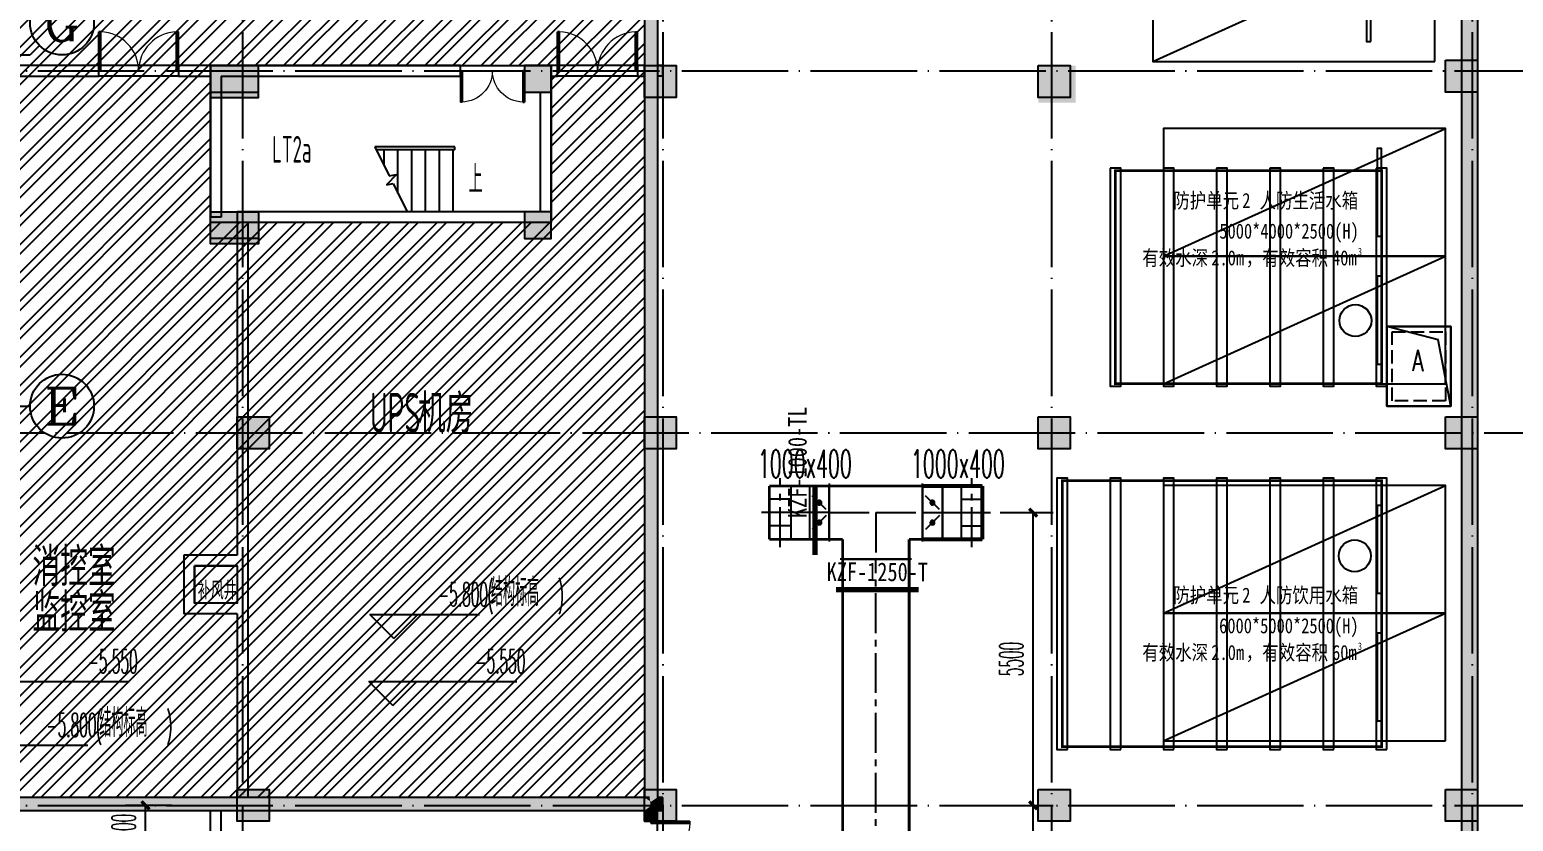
# Model space of a CAD drawing. Extents: x -888467 to -675969, y -675351 to -419232.
# Drawn here: x -744836 to -716964, y -475839 to -460964 of the extents above; entities that cross this region are included whole.
import ezdxf
from ezdxf.enums import TextEntityAlignment as Align

# ---------------------------------------------------------------- set-up
doc = ezdxf.new("R2010")
doc.units = 0
doc.header["$LTSCALE"] = 1000
for name, pattern in [('__DASH', [0.35, 0.25, -0.1]), ('CENTER2', [1.125, 0.75, -0.125, 0.125, -0.125]), ('DOTE', [2.42, 2, -0.2, 0.02, -0.2])]:
    doc.linetypes.add(name, pattern=pattern)
doc.layers.get('0').update_dxf_attribs({"linetype": 'CONTINUOUS'})
doc.layers.get('Defpoints').update_dxf_attribs({"linetype": 'CONTINUOUS'})
for name, color, linetype in [('A-ANNO-IDEN', 3, 'CONTINUOUS'), ('A-Pkng-Bdry', 132, 'CONTINUOUS'), ('A-WALL-PATT', 252, 'CONTINUOUS'), ('AXIS', 3, 'CONTINUOUS'), ('AXIS_TEXT', 7, 'CONTINUOUS'), ('DOTE', 252, 'CONTINUOUS'), ('DUCT-送风中心线', 5, 'CENTER2'), ('DUCT-送风标注', 3, 'CONTINUOUS'), ('DUCT-送风法兰', 3, 'CONTINUOUS'), ('DUCT-送风管', 4, 'CONTINUOUS'), ('DUCT-送风管端线', 3, 'CONTINUOUS'), ('FK', 2, 'CONTINUOUS'), ('PUB_HATCH', 8, 'CONTINUOUS'), ('TH_DIM', 3, 'CONTINUOUS'), ('ZX', 1, 'CENTER2'), ('停车', 32, 'CONTINUOUS'), ('建筑层', 253, 'CONTINUOUS'), ('抗震支吊架', 2, 'CONTINUOUS'), ('结构柱子', 253, 'CONTINUOUS'), ('面积', 6, 'CONTINUOUS'), ('风阀', 3, 'CONTINUOUS')]:
    doc.layers.add(name, color=color, linetype=linetype)
doc.styles.add('-宋体', font='', dxfattribs={"width": 0.8})
doc.styles.add('_TCH_AXIS', font='COMPLEX', dxfattribs={"bigfont": 'GBCBIG'})
doc.styles.add('_TCH_DIM', font='simplex.shx', dxfattribs={"width": 0.6, "bigfont": 'gbcbig.shx'})
doc.styles.add('_TCH_DIM_T3', font='simplex.shx', dxfattribs={"width": 0.423529, "bigfont": 'gbcbig.shx'})
doc.styles.add('A_DIM', font='simplex.shx', dxfattribs={"width": 0.7, "bigfont": 'gbcbig.shx'})
doc.styles.add('COMPLEX', font='COMPLEX')
doc.styles.add('hxd', font='simplex.shx', dxfattribs={"width": 0.5, "bigfont": 'gbcbig.shx'})
doc.styles.add('kzcad', font='', dxfattribs={"width": 0.8})
doc.styles.get("Standard").update_dxf_attribs({"font": 'GBENOR', "bigfont": 'GBCBIG'})
doc.styles.add('房间名称', font='simplex.shx', dxfattribs={"width": 0.75, "bigfont": 'gbcbig.shx'})
doc.styles.get('-宋体').set_extended_font_data('宋体')
doc.styles.get('kzcad').set_extended_font_data('SimSun')
doc.dimstyles.new('_TCH_ARCH&&150', dxfattribs={"dimtxt": 446.25, "dimasz": 150, "dimexe": 375, "dimexo": 450, "dimgap": 189.375, "dimtad": 1, "dimdec": 0, "dimzin": 0, "dimdsep": 46, "dimtxsty": '_TCH_DIM_T3', "dimblk": 'ARCHTICK', "dimcen": 0.09, "dimclrt": 7, "dimazin": 2, "dimtfac": 1, "dimtdec": 0, "dimtix": 1, "dimtmove": 2, "dimatfit": 3, "dimfxl": 1, "dimtolj": 1, "dimtzin": 0, "dimarcsym": 0})

# ---------------------------------------------------------------- blocks, each defined once
blk = doc.blocks.new('ltcw')
at = {"layer": 'A-Pkng-Bdry', "color": 252}
blk.add_line((28605, 362729), (26205, 357429), dxfattribs=at)
for points in [[(28605, 357429), (26205, 357429), (26205, 362729), (28605, 362729)], [(28231, 358629), (26580, 358629), (26580, 358710), (28231, 358710)]]:
    blk.add_lwpolyline(points, close=True, dxfattribs=at)
blk = doc.blocks.new('A$C1260170F')
at = {"layer": 'FK'}
for p, q in [((200, 147), (200, 1147)), ((200, 1147), (600, 1147)), ((600, 147), (600, 1147)), ((200, 897), (600, 897)), ((200, 647), (600, 647)), ((200, 397), (600, 397)), ((600, 147), (200, 147))]:
    blk.add_line(p, q, dxfattribs=at)
at = {"layer": 'ZX', "color": 5}
for p, q in [((400, 1295), (400, 0)), ((0, 647), (800, 647))]:
    blk.add_line(p, q, dxfattribs=at)
blk = doc.blocks.new('00000556Cent')
at = {"color": 0, "linetype": 'ByBlock', "lineweight": -2}
for p, q in [((175, 75), (-175, 425)), ((175, -75), (-175, -425))]:
    blk.add_line(p, q, dxfattribs=at)
for centre, radius in [((0, 250), 55.4), ((0, 250), 37.5), ((0, 250), 26.8), ((0, -250), 55.4), ((0, -250), 37.5), ((0, -250), 26.8)]:
    blk.add_circle(centre, radius, dxfattribs=at)
blk = doc.blocks.new('00000556Body')
at = {"color": 0, "linetype": 'ByBlock', "lineweight": -2}
for p, q in [((250, 500), (-250, 500)), ((-250, -500), (-250, 500)), ((250, -500), (250, 500)), ((-250, -500), (250, -500))]:
    blk.add_line(p, q, dxfattribs=at)
blk = doc.blocks.new('A$C7F9B6DC1')
at = {"layer": '风阀', "ltscale": 1000}
for p, q in [((80, -60, -1200), (-80, -60, -1200)), ((-80, -60, -1200), (80, -60, -1200))]:
    blk.add_line(p, q, dxfattribs=at)
at = {"layer": '风阀', "ltscale": 1000, "xscale": 0.1200000001117587, "zscale": 0.3999999999996362, "rotation": 270}
for name, yscale in [('00000556Body', 0.1600000001490116), ('00000556Cent', 0.1200000001117587)]:
    blk.add_blockref(name, (0, -30), dxfattribs=dict(at, yscale=yscale))
blk = doc.blocks.new('A$C2B1B7B0A')
at = {"layer": '结构柱子'}
h = blk.add_hatch(color=253, dxfattribs=at)
h.dxf.hatch_style = 1
h.paths.add_polyline_path([(139000, 38800), (138400, 38800), (138400, 38200), (139000, 38200)])
h = blk.add_hatch(color=253, dxfattribs=at)
h.dxf.hatch_style = 1
h.paths.add_polyline_path([(116100, 38100), (116100, 38700), (115200, 38700), (115200, 38100)])
h = blk.add_hatch(color=253, dxfattribs=at)
h.dxf.hatch_style = 1
h.paths.add_polyline_path([(121600, 38700), (121100, 38700), (121100, 38200), (121600, 38200)])
h = blk.add_hatch(color=253, dxfattribs=at)
h.dxf.hatch_style = 1
h.paths.add_polyline_path([(123950, 38700), (123350, 38700), (123350, 38100), (123950, 38100)])
h = blk.add_hatch(color=253, dxfattribs=at)
h.dxf.hatch_style = 1
h.paths.add_polyline_path([(131450, 38700), (130750, 38700), (130750, 38000), (131450, 38000)])
h = blk.add_hatch(color=253, dxfattribs=at)
h.dxf.hatch_style = 1
h.paths.add_polyline_path([(115200, 35950), (115200, 35350), (116100, 35350), (116100, 35950)])
h = blk.add_hatch(color=253, dxfattribs=at)
h.dxf.hatch_style = 1
h.paths.add_polyline_path([(121600, 35950), (121100, 35950), (121100, 35450), (121600, 35450)])
h = blk.add_hatch(color=253, dxfattribs=at)
h.dxf.hatch_style = 1
h.paths.add_polyline_path([(116300, 32100), (115700, 32100), (115700, 31500), (116300, 31500)])
h = blk.add_hatch(color=253, dxfattribs=at)
h.dxf.hatch_style = 1
h.paths.add_polyline_path([(123950, 32100), (123350, 32100), (123350, 31500), (123950, 31500)])
h = blk.add_hatch(color=253, dxfattribs=at)
h.dxf.hatch_style = 1
h.paths.add_polyline_path([(131350, 32100), (130750, 32100), (130750, 31500), (131350, 31500)])
h = blk.add_hatch(color=253, dxfattribs=at)
h.dxf.hatch_style = 1
h.paths.add_polyline_path([(139000, 32100), (138400, 32100), (138400, 31500), (139000, 31500)])
h = blk.add_hatch(color=253, dxfattribs=at)
h.dxf.hatch_style = 1
h.paths.add_polyline_path([(116300, 25100), (115700, 25100), (115700, 24500), (116300, 24500)])
h = blk.add_hatch(color=253, dxfattribs=at)
h.dxf.hatch_style = 1
h.paths.add_polyline_path([(123950, 25100), (123350, 25100), (123350, 24500), (123950, 24500)])
h = blk.add_hatch(color=253, dxfattribs=at)
h.dxf.hatch_style = 1
h.paths.add_polyline_path([(131350, 25100), (130750, 25100), (130750, 24500), (131350, 24500)])
h = blk.add_hatch(color=253, dxfattribs=at)
h.dxf.hatch_style = 1
h.paths.add_polyline_path([(139000, 25100), (138400, 25100), (138400, 24500), (139000, 24500)])
at = {"layer": '结构柱子', "color": 253}
for points in [[(138400, 38800), (139000, 38800), (139000, 38200), (138400, 38200)], [(115200, 38100), (116100, 38100), (116100, 38700), (115200, 38700)], [(121600, 38700), (121100, 38700), (121100, 38200), (121600, 38200)], [(123350, 38700), (123950, 38700), (123950, 38100), (123350, 38100)], [(130750, 38700), (131350, 38700), (131350, 38100), (130750, 38100)], [(115200, 35950), (116100, 35950), (116100, 35350), (115200, 35350)], [(121600, 35950), (121100, 35950), (121100, 35450), (121600, 35450)], [(115700, 32100), (116300, 32100), (116300, 31500), (115700, 31500)], [(123350, 32100), (123950, 32100), (123950, 31500), (123350, 31500)], [(130750, 32100), (131350, 32100), (131350, 31500), (130750, 31500)], [(138400, 32100), (139000, 32100), (139000, 31500), (138400, 31500)], [(115700, 25100), (116300, 25100), (116300, 24500), (115700, 24500)], [(123350, 25100), (123950, 25100), (123950, 24500), (123350, 24500)], [(130750, 25100), (131350, 25100), (131350, 24500), (130750, 24500)], [(138400, 25100), (139000, 25100), (139000, 24500), (138400, 24500)]]:
    blk.add_lwpolyline(points, close=True, dxfattribs=at)
blk = doc.blocks.new('_ArchTick')
at = {"color": 0, "linetype": 'ByBlock', "const_width": 0.4}
blk.add_lwpolyline([(-0.5, -0.5), (0.5, 0.5)], dxfattribs=at)
blk = doc.blocks.new('*D510')
at = {"layer": 'Defpoints', "color": 0, "transparency": 16777216}
for p in [(-742659, -475539), (-741714, -475539), (-741714, -476339)]:
    blk.add_point(p, dxfattribs=at)
at = {"layer": 'TH_DIM', "color": 0, "lineweight": -2, "transparency": 16777216}
for p, q in [((-742164, -475539), (-743034, -475539)), ((-742659, -476339), (-742659, -475539)), ((-742164, -476339), (-743034, -476339))]:
    blk.add_line(p, q, dxfattribs=at)
at = {"layer": 'TH_DIM', "color": 0, "lineweight": -2, "transparency": 16777216, "xscale": 150, "yscale": 150, "zscale": 150}
for p, rotation in [((-742659, -475539), 90), ((-742659, -476339), 270)]:
    blk.add_blockref('_ArchTick', p, dxfattribs=dict(at, rotation=rotation))
at = {"layer": 'TH_DIM', "color": 7, "transparency": 16777216, "insert": (-743071, -475939), "char_height": 446.2, "attachment_point": 5, "rotation": 90, "style": '_TCH_DIM_T3'}
blk.add_mtext('\\A1;800', dxfattribs=at)
blk = doc.blocks.new('*D551')
at = {"layer": 'Defpoints', "color": 0, "transparency": 16777216}
for p in [(-727054, -475539), (-725984, -475539), (-727054, -483339)]:
    blk.add_point(p, dxfattribs=at)
at = {"layer": 'TH_DIM', "color": 0, "lineweight": -2, "transparency": 16777216}
for p, q in [((-726604, -475539), (-725609, -475539)), ((-725984, -483339), (-725984, -475539)), ((-726604, -483339), (-725609, -483339))]:
    blk.add_line(p, q, dxfattribs=at)
at = {"layer": 'TH_DIM', "color": 0, "lineweight": -2, "transparency": 16777216, "xscale": 150, "yscale": 150, "zscale": 150}
for p, rotation in [((-725984, -475539), 90), ((-725984, -483339), 270)]:
    blk.add_blockref('_ArchTick', p, dxfattribs=dict(at, rotation=rotation))
at = {"layer": 'TH_DIM', "color": 7, "transparency": 16777216, "insert": (-726396, -479439), "char_height": 446.2, "attachment_point": 5, "rotation": 90, "style": '_TCH_DIM_T3'}
blk.add_mtext('\\A1;7800', dxfattribs=at)
blk = doc.blocks.new('*D552')
at = {"layer": 'Defpoints', "color": 0, "transparency": 16777216}
for p in [(-727054, -470039), (-725984, -470039), (-727054, -475539)]:
    blk.add_point(p, dxfattribs=at)
at = {"layer": 'TH_DIM', "color": 0, "lineweight": -2, "transparency": 16777216}
for p, q in [((-726604, -470039), (-725609, -470039)), ((-725984, -475539), (-725984, -470039)), ((-726604, -475539), (-725609, -475539))]:
    blk.add_line(p, q, dxfattribs=at)
at = {"layer": 'TH_DIM', "color": 0, "lineweight": -2, "transparency": 16777216, "xscale": 150, "yscale": 150, "zscale": 150}
for p, rotation in [((-725984, -470039), 90), ((-725984, -475539), 270)]:
    blk.add_blockref('_ArchTick', p, dxfattribs=dict(at, rotation=rotation))
at = {"layer": 'TH_DIM', "color": 7, "transparency": 16777216, "insert": (-726396, -472789), "char_height": 446.2, "attachment_point": 5, "rotation": 90, "style": '_TCH_DIM_T3'}
blk.add_mtext('\\A1;5500', dxfattribs=at)
blk = doc.blocks.new('$DorLib2D$00000002')
for p, q in [((-0.5, 0), (-0.5, 0.4875)), ((-0.475, 0.4875), (-0.5, 0.4875)), ((-0.475, 0), (-0.475, 0.4875)), ((0.475, 0), (0.475, 0.4875)), ((0.475, 0.4875), (0.5, 0.4875)), ((0.5, 0), (0.5, 0.4875)), ((-0.5, 0), (-0.475, 0)), ((0.5, 0), (0.475, 0))]:
    blk.add_line(p, q)
at = {"lineweight": 13}
for centre, start, end in [((-0.4875, 0), 0, 88.53072), ((0.4875, 0), 91.46928, 180)]:
    blk.add_arc(centre, 0.4875, start, end, dxfattribs=at)
blk = doc.blocks.new('_AXISO')
blk.add_circle((0, 0), 0.5)
at = {"layer": 'AXIS_TEXT', "style": 'COMPLEX', "width": 1.041667}
blk.add_attdef('A', text='', height=0.56, dxfattribs=at).set_placement((-0.25, -0.28), (0.25, -0.28), align=Align.FIT)

msp = doc.modelspace()

# ---------------------------------------------------------------- hatches: boundary and pattern name
at = {"layer": 'A-WALL-PATT'}
for points in [[(-733039.1, -459338.7), (-733289.1, -459338.7), (-733289.1, -461738.7), (-733039.1, -461738.7)], [(-733039.1, -461738.7), (-733289.1, -461738.7), (-733289.1, -475388.7), (-733164.1, -475472.1), (-733039.1, -475388.7)], [(-741339.1, -475638.7), (-741339.1, -475388.7), (-746689.1, -475388.7), (-746939.1, -475638.7)], [(-740839.1, -475638.7), (-740839.1, -475388.7), (-741339.1, -475388.7), (-741339.1, -475638.7)], [(-733172.4, -475555.4), (-733189.1, -475388.7), (-740839.1, -475388.7), (-740839.1, -475638.7), (-733289.1, -475638.7)], [(-733164.1, -475472.1), (-733289.1, -475388.7), (-733189.1, -475388.7), (-733172.4, -475555.4), (-733039.1, -475638.7), (-733164.1, -475638.7)], [(-732939.1, -475388.7), (-733039.1, -475388.7), (-733164.1, -475472.1), (-733164.1, -475638.7), (-732939.1, -475638.7)], [(-733289.1, -475638.7), (-733289.1, -475838.7), (-733039.1, -475838.7), (-733039.1, -475638.7), (-733172.4, -475555.4)]]:
    msp.add_hatch(color=256, dxfattribs=at).paths.add_polyline_path(points)
at = {"layer": 'PUB_HATCH'}
for points in [[(-717639.1, -453838.7), (-717939.1, -454138.7), (-717939.1, -490038.7), (-717639.1, -490338.7)], [(-735539.1, -462138.7), (-735039.1, -462138.7), (-735039.1, -461638.7), (-735539.1, -461638.7)], [(-735539.1, -464888.7), (-735039.1, -464888.7), (-735039.1, -464388.7), (-735539.1, -464388.7)]]:
    msp.add_hatch(color=256, dxfattribs=at).paths.add_polyline_path(points)
at = {"layer": '建筑层'}
h = msp.add_hatch(dxfattribs=at)
h.set_pattern_fill('金属', color=253, scale=150)
h.set_pattern_definition([(45, (-2303341.2, -1522689.87), (-265.16504, 265.16504), []), (45, (-2303164.44, -1522689.87), (-265.16504, 265.16504), [])])
h.paths.add_polyline_path([(-757089.1, -461338.7), (-757089.1, -453838.7), (-735789.1, -453838.7), (-735789.1, -456588.7), (-733289.1, -456588.7), (-733289.1, -475388.7), (-746689.1, -475388.7), (-746689.1, -464588.7), (-748939.1, -464588.7), (-748939.1, -461338.7)])
h.paths.add_polyline_path([(-735039.1, -464588.7), (-741439.1, -464588.7), (-741439.1, -461638.7), (-735039.1, -461638.7)], flags=16)
h = msp.add_hatch(color=253, dxfattribs=at)
h.dxf.hatch_style = 1
h.paths.add_polyline_path([(-717639.1, -461538.7), (-718239.1, -461538.7), (-718239.1, -462138.7), (-717639.1, -462138.7)])
h = msp.add_hatch(color=253, dxfattribs=at)
h.dxf.hatch_style = 1
h.paths.add_polyline_path([(-740539.1, -462138.7), (-740539.1, -461638.7), (-741439.1, -461638.7), (-741439.1, -462138.7)])
h = msp.add_hatch(color=253, dxfattribs=at)
h.dxf.hatch_style = 1
h.paths.add_polyline_path([(-735039, -461638.7), (-735539, -461638.7), (-735539, -462138.7), (-735039, -462138.7)])
h = msp.add_hatch(color=253, dxfattribs=at)
h.dxf.hatch_style = 1
h.paths.add_polyline_path([(-732689.1, -461638.7), (-733289.1, -461638.7), (-733289.1, -462238.7), (-732689.1, -462238.7)])
h = msp.add_hatch(color=253, dxfattribs=at)
h.dxf.hatch_style = 1
h.paths.add_polyline_path([(-725189.1, -461638.7), (-725889.1, -461638.7), (-725889.1, -462338.7), (-725189.1, -462338.7)])
h = msp.add_hatch(color=253, dxfattribs=at)
h.dxf.hatch_style = 1
h.paths.add_polyline_path([(-741439.1, -464388.8), (-741439.1, -464888.8), (-740539.1, -464888.8), (-740539.1, -464388.8)])
h = msp.add_hatch(color=253, dxfattribs=at)
h.dxf.hatch_style = 1
h.paths.add_polyline_path([(-735039.1, -464388.7), (-735539.1, -464388.7), (-735539.1, -464888.7), (-735039.1, -464888.7)])
h = msp.add_hatch(color=253, dxfattribs=at)
h.dxf.hatch_style = 1
h.paths.add_polyline_path([(-740339.1, -468238.7), (-740939.1, -468238.7), (-740939.1, -468838.7), (-740339.1, -468838.7)])
h = msp.add_hatch(color=253, dxfattribs=at)
h.dxf.hatch_style = 1
h.paths.add_polyline_path([(-732689.1, -468238.7), (-733289.1, -468238.7), (-733289.1, -468838.7), (-732689.1, -468838.7)])
h = msp.add_hatch(color=253, dxfattribs=at)
h.dxf.hatch_style = 1
h.paths.add_polyline_path([(-725289.1, -468238.7), (-725889.1, -468238.7), (-725889.1, -468838.7), (-725289.1, -468838.7)])
h = msp.add_hatch(color=253, dxfattribs=at)
h.dxf.hatch_style = 1
h.paths.add_polyline_path([(-717639.1, -468238.7), (-718239.1, -468238.7), (-718239.1, -468838.7), (-717639.1, -468838.7)])
h = msp.add_hatch(color=253, dxfattribs=at)
h.dxf.hatch_style = 1
h.paths.add_polyline_path([(-740339.1, -475238.7), (-740939.1, -475238.7), (-740939.1, -475838.7), (-740339.1, -475838.7)])
h = msp.add_hatch(color=253, dxfattribs=at)
h.dxf.hatch_style = 1
h.paths.add_polyline_path([(-732689.1, -475238.7), (-733289.1, -475238.7), (-733289.1, -475838.7), (-732689.1, -475838.7)])
h = msp.add_hatch(color=253, dxfattribs=at)
h.dxf.hatch_style = 1
h.paths.add_polyline_path([(-725289.1, -475238.7), (-725889.1, -475238.7), (-725889.1, -475838.7), (-725289.1, -475838.7)])
h = msp.add_hatch(color=253, dxfattribs=at)
h.dxf.hatch_style = 1
h.paths.add_polyline_path([(-717639.1, -475238.7), (-718239.1, -475238.7), (-718239.1, -475838.7), (-717639.1, -475838.7)])

# ---------------------------------------------------------------- linework, layer by layer
at = {"layer": 'A-ANNO-IDEN', "color": 253}
msp.add_lwpolyline([(-736749.1, -463776.2, 0, 0, 0), (-737469.1, -463776.2, 120, 0, 0), (-737919.1, -463776.2, 0, 0, 0)], format="xyseb", dxfattribs=at)
at = {"layer": 'AXIS'}
for p, q in [((-744652.4, -461263), (-744828.1, -461438.7)), ((-750728.1, -461438.7), (-744828.1, -461438.7)), ((-750728.1, -468038.7), (-744828.1, -468038.7))]:
    msp.add_line(p, q, dxfattribs=at)
at = {"layer": 'DOTE', "linetype": 'DOTE'}
for p, q in [((-740839.1, -448908.1), (-740839.1, -497433.1)), ((-732939.1, -448908.1), (-732939.1, -497433.1)), ((-725639.1, -448908.1), (-725639.1, -497433.1)), ((-717739.1, -448908.1), (-717739.1, -497433.1)), ((-860846.2, -461738.7), (-713239.1, -461738.7)), ((-746553.4, -468538.7), (-713239.1, -468538.7)), ((-860846.2, -475538.7), (-713239.1, -475538.7))]:
    msp.add_line(p, q, dxfattribs=at)
at = {"layer": 'DUCT-送风中心线'}
for p, q in [((-729814.3, -470038.7), (-730939.1, -470038.7)), ((-729814.1, -470038.7), (-728939.1, -470038.7)), ((-728939.1, -470038.7), (-728064.1, -470038.7)), ((-728939.1, -470038.7), (-728939.1, -470913.7)), ((-728063.9, -470038.7), (-726939.1, -470038.7)), ((-728939.1, -483551), (-728939.1, -470913.9))]:
    msp.add_line(p, q, dxfattribs=at)
at = {"layer": 'DUCT-送风法兰'}
for p, q in [((-729814.2, -469493.7), (-729814.2, -470583.7)), ((-728064, -470583.7), (-728064, -469493.7)), ((-728269.1, -470913.8), (-729609.1, -470913.8))]:
    msp.add_line(p, q, dxfattribs=at)
at = {"layer": 'DUCT-送风管'}
for points, const_width in [([(-729814.3, -469538.7), (-730939.1, -469538.7)], 52.5), ([(-730939.1, -469538.7), (-730939.1, -470538.7)], 52.5), ([(-728064.1, -469538.7), (-729814.1, -469538.7)], 52.5), ([(-726939.1, -469538.7), (-728063.9, -469538.7)], 75), ([(-726939.1, -470538.7), (-726939.1, -469538.7)], 75), ([(-730939.1, -470538.7), (-729814.3, -470538.7)], 52.5), ([(-729814.1, -470538.7), (-729564.1, -470538.7)], 52.5), ([(-729564.1, -470538.7), (-729564.1, -470913.7)], 52.5), ([(-728314.1, -470913.7), (-728314.1, -470538.7)], 52.5), ([(-728314.1, -470538.7), (-728064.1, -470538.7)], 52.5), ([(-728063.9, -470538.7), (-726939.1, -470538.7)], 75), ([(-729564.1, -470913.9), (-729564.1, -483551)], 52.5), ([(-728314.1, -483551), (-728314.1, -470913.9)], 52.5)]:
    msp.add_lwpolyline(points, dxfattribs=dict(at, const_width=const_width))
at = {"layer": 'DUCT-送风管端线'}
for p, q in [((-729814.3, -470538.7), (-729814.3, -469538.7)), ((-729814.1, -469538.7), (-729814.1, -470538.7)), ((-728064.1, -470538.7), (-728064.1, -469538.7)), ((-728063.9, -469538.7), (-728063.9, -470538.7)), ((-729564.1, -470913.7), (-728314.1, -470913.7)), ((-728314.1, -470913.9), (-729564.1, -470913.9))]:
    msp.add_line(p, q, dxfattribs=at)
at = {"layer": '建筑层', "color": 253}
for p, q in [((-717639.1, -453838.7), (-717639.1, -490338.7)), ((-717939.1, -454138.7), (-717939.1, -490038.7)), ((-733289.1, -459338.7), (-733289.1, -461738.7)), ((-733039.1, -459338.7), (-733039.1, -461738.7)), ((-743539.1, -461638.7), (-748939.1, -461638.7)), ((-748939.1, -461838.7), (-743539.1, -461838.7)), ((-742039.1, -461638.7), (-743539.1, -461638.7)), ((-743539.1, -461838.7), (-743539.1, -461638.7)), ((-742039.1, -461838.7), (-743539.1, -461838.7)), ((-741339.1, -461638.7), (-742039.1, -461638.7)), ((-742039.1, -461638.7), (-742039.1, -461838.7)), ((-742039.1, -461838.7), (-741439.1, -461838.7)), ((-741439.1, -461838.7), (-741439.1, -464488.7)), ((-736742.2, -461638.7), (-741339.1, -461638.7)), ((-741239.1, -461838.7), (-736742.2, -461838.7)), ((-741239.1, -461838.7), (-741239.1, -464488.7)), ((-736742.2, -461838.7), (-736742.2, -461638.7)), ((-735539.1, -461638.7), (-735542.2, -461638.7)), ((-735542.2, -461638.7), (-735542.2, -461838.7)), ((-735542.2, -461838.7), (-735539.1, -461838.7)), ((-735039.1, -461638.7), (-735539.1, -461638.7)), ((-735539.1, -461638.7), (-735539.1, -462138.7)), ((-734917.7, -461638.7), (-735039.1, -461638.7)), ((-735039.1, -462138.7), (-735039.1, -461638.7)), ((-735039.1, -461838.7), (-734917.7, -461838.7)), ((-734917.7, -461838.7), (-734917.7, -461638.7)), ((-733417.7, -461638.7), (-734917.7, -461638.7)), ((-733417.7, -461838.7), (-734917.7, -461838.7)), ((-733289.1, -461638.7), (-733417.7, -461638.7)), ((-733417.7, -461638.7), (-733417.7, -461838.7)), ((-733417.7, -461838.7), (-733289.1, -461838.7)), ((-733289.1, -461738.7), (-733289.1, -475388.7)), ((-732939.1, -461638.7), (-733039.1, -461638.7)), ((-733039.1, -461738.7), (-733039.1, -475388.7)), ((-732939.1, -461838.7), (-733039.1, -461838.7)), ((-732939.1, -461838.7), (-732939.1, -461638.7)), ((-735539.1, -462138.7), (-735039.1, -462138.7)), ((-735239.1, -464388.7), (-735239.1, -462138.7)), ((-735039.1, -464388.7), (-735039.1, -462138.7)), ((-736879.1, -463163.7), (-738350.4, -463163.7)), ((-738350.4, -463163.7), (-738079.9, -463713.5)), ((-736849.1, -463163.7), (-738350.4, -463163.7)), ((-736849.1, -463223.7), (-738320.9, -463223.7)), ((-738179.1, -463512), (-738179.1, -463223.7)), ((-737919.1, -464040.5), (-737919.1, -463223.7)), ((-737659.1, -464388.7), (-737659.1, -463223.7)), ((-737399.1, -464388.7), (-737399.1, -463223.7)), ((-737139.1, -464388.7), (-737139.1, -463223.7)), ((-736879.1, -464388.7), (-736879.1, -463223.7)), ((-736849.1, -463223.7), (-736849.1, -463163.7)), ((-737947.5, -463687.3), (-738133.7, -463881.4)), ((-738079.9, -463713.5), (-737947.5, -463687.3)), ((-738133.7, -463881.4), (-738009.4, -463856.8)), ((-738009.4, -463856.8), (-737747.8, -464388.7)), ((-741239.1, -464488.7), (-741439.1, -464488.7)), ((-740939.1, -464388.7), (-740939.1, -470838.7)), ((-735539.1, -464388.7), (-740939.1, -464388.7)), ((-740739.1, -464588.7), (-740739.1, -470938.7)), ((-735539.1, -464588.7), (-740739.1, -464588.7)), ((-736879.1, -464388.7), (-737747.8, -464388.7)), ((-736119.1, -464388.7), (-736939.4, -464388.7)), ((-735039.1, -464388.7), (-735539.1, -464388.7)), ((-735539.1, -464388.7), (-735539.1, -464888.7)), ((-735039.1, -464888.7), (-735039.1, -464388.7)), ((-735539.1, -464888.7), (-735039.1, -464888.7)), ((-740939.1, -470838.7), (-741939.1, -470838.7)), ((-741939.1, -470838.7), (-741939.1, -471938.7)), ((-740939.1, -471038.7), (-741739.1, -471038.7)), ((-741739.1, -471038.7), (-741739.1, -471738.7)), ((-740939.1, -471038.7), (-740939.1, -471738.7)), ((-740739.1, -470938.7), (-740739.1, -471838.7)), ((-740939.1, -471738.7), (-741739.1, -471738.7)), ((-740739.1, -471838.7), (-740739.1, -475388.7)), ((-740939.1, -471938.7), (-741939.1, -471938.7)), ((-740939.1, -471938.7), (-740939.1, -475388.7)), ((-737995.2, -472404.4), (-738445.2, -471954.4)), ((-738445.2, -471954.4), (-736385.2, -471954.4)), ((-737995.2, -472404.4), (-737545.2, -471954.4)), ((-745744.8, -473213.8), (-742966.1, -473213.8)), ((-738011.8, -473663.8), (-738461.8, -473213.8)), ((-738461.8, -473213.8), (-735683.1, -473213.8)), ((-738011.8, -473663.8), (-737561.8, -473213.8)), ((-745801.2, -474410.4), (-743741.2, -474410.4)), ((-741339.1, -475388.7), (-746689.1, -475388.7)), ((-740839.1, -475388.7), (-741339.1, -475388.7)), ((-733189.1, -475388.7), (-740839.1, -475388.7)), ((-733289.1, -475388.7), (-733189.1, -475388.7)), ((-732939.1, -475388.7), (-733039.1, -475388.7)), ((-732939.1, -475638.7), (-732939.1, -475388.7)), ((-741339.1, -475638.7), (-746939.1, -475638.7)), ((-741439.1, -479538.7), (-741439.1, -475638.7)), ((-740839.1, -475638.7), (-741339.1, -475638.7)), ((-741239.1, -479538.7), (-741239.1, -475638.7)), ((-733289.1, -475638.7), (-740839.1, -475638.7)), ((-733289.1, -475638.7), (-733289.1, -475838.7)), ((-733164.1, -475638.7), (-733039.1, -475638.7)), ((-732939.1, -475638.7), (-733164.1, -475638.7)), ((-733039.1, -475838.7), (-733039.1, -475638.7)), ((-733289.1, -475838.7), (-733039.1, -475838.7)), ((-733039.1, -477338.7), (-733039.1, -475838.7))]:
    msp.add_line(p, q, dxfattribs=at)
for points in [[(-757089.1, -461338.7), (-757089.1, -453838.7), (-735789.1, -453838.7), (-735789.1, -456588.7), (-733289.1, -456588.7), (-733289.1, -475388.7), (-746689.1, -475388.7), (-746689.1, -464588.7), (-748939.1, -464588.7), (-748939.1, -461338.7)], [(-718239.1, -461538.7), (-717639.1, -461538.7), (-717639.1, -462138.7), (-718239.1, -462138.7)], [(-741439.1, -462138.7), (-740539.1, -462138.7), (-740539.1, -461638.7), (-741439.1, -461638.7)], [(-735039.1, -464588.7), (-741439.1, -464588.7), (-741439.1, -461638.7), (-735039.1, -461638.7)], [(-735039, -461638.7), (-735539, -461638.7), (-735539, -462138.7), (-735039, -462138.7)], [(-733289.1, -461638.7), (-732689.1, -461638.7), (-732689.1, -462238.7), (-733289.1, -462238.7)], [(-725889.1, -461638.7), (-725289.1, -461638.7), (-725289.1, -462238.7), (-725889.1, -462238.7)], [(-724539.1, -463563.7), (-724539.1, -467663.7), (-724339.1, -467663.7), (-724339.1, -463563.7)], [(-719439.1, -463613.7), (-724439.1, -463613.7), (-724439.1, -467613.7), (-719439.1, -467613.7)], [(-723539.1, -463563.7), (-723539.1, -467663.7), (-723339.1, -467663.7), (-723339.1, -463563.7)], [(-722539.1, -463563.7), (-722539.1, -467663.7), (-722339.1, -467663.7), (-722339.1, -463563.7)], [(-721539.1, -463563.7), (-721539.1, -467663.7), (-721339.1, -467663.7), (-721339.1, -463563.7)], [(-720539.1, -463563.7), (-720539.1, -467663.7), (-720339.1, -467663.7), (-720339.1, -463563.7)], [(-719539.1, -463563.7), (-719539.1, -467663.7), (-719339.1, -467663.7), (-719339.1, -463563.7)], [(-741439.1, -464388.8), (-740539.1, -464388.8), (-740539.1, -464888.8), (-741439.1, -464888.8)], [(-735039.1, -464388.7), (-735539.1, -464388.7), (-735539.1, -464888.7), (-735039.1, -464888.7)], [(-719339.1, -466538.7), (-718139.1, -466538.7), (-718139.1, -468038.7), (-719339.1, -468038.7)], [(-718139.1, -466538.7), (-719339.1, -466538.7), (-719339.1, -468038.7), (-718139.1, -468038.7)], [(-718139.1, -466538.7), (-719339.1, -466538.7), (-719339.1, -468038.7), (-718139.1, -468038.7)], [(-718139.1, -466538.7), (-719339.1, -466538.7), (-719339.1, -468038.7), (-718139.1, -468038.7)], [(-740939.1, -468238.7), (-740339.1, -468238.7), (-740339.1, -468838.7), (-740939.1, -468838.7)], [(-733289.1, -468238.7), (-732689.1, -468238.7), (-732689.1, -468838.7), (-733289.1, -468838.7)], [(-725889.1, -468238.7), (-725289.1, -468238.7), (-725289.1, -468838.7), (-725889.1, -468838.7)], [(-718239.1, -468238.7), (-717639.1, -468238.7), (-717639.1, -468838.7), (-718239.1, -468838.7)], [(-725339.1, -474488.7), (-725339.1, -469388.7), (-725539.1, -469388.7), (-725539.1, -474488.7)], [(-725439.1, -474438.7), (-719439.1, -474438.7), (-719439.1, -469438.7), (-725439.1, -469438.7)], [(-724339.1, -474488.7), (-724339.1, -469388.7), (-724539.1, -469388.7), (-724539.1, -474488.7)], [(-723339.1, -474488.7), (-723339.1, -469388.7), (-723539.1, -469388.7), (-723539.1, -474488.7)], [(-722339.1, -474488.7), (-722339.1, -469388.7), (-722539.1, -469388.7), (-722539.1, -474488.7)], [(-721339.1, -474488.7), (-721339.1, -469388.7), (-721539.1, -469388.7), (-721539.1, -474488.7)], [(-720339.1, -474488.7), (-720339.1, -469388.7), (-720539.1, -469388.7), (-720539.1, -474488.7)], [(-719339.1, -474488.7), (-719339.1, -469388.7), (-719539.1, -469388.7), (-719539.1, -474488.7)], [(-741739.1, -471038.7), (-740939.1, -471038.7), (-740939.1, -471738.7), (-741739.1, -471738.7)], [(-740939.1, -475238.7), (-740339.1, -475238.7), (-740339.1, -475838.7), (-740939.1, -475838.7)], [(-733289.1, -475238.7), (-732689.1, -475238.7), (-732689.1, -475838.7), (-733289.1, -475838.7)], [(-725889.1, -475238.7), (-725289.1, -475238.7), (-725289.1, -475838.7), (-725889.1, -475838.7)], [(-718239.1, -475238.7), (-717639.1, -475238.7), (-717639.1, -475838.7), (-718239.1, -475838.7)]]:
    msp.add_lwpolyline(points, close=True, dxfattribs=at)
at = {"layer": '建筑层', "color": 253, "const_width": 50}
for points in [[(-719439.1, -463613.7), (-719439.1, -467613.7), (-724439.1, -467613.7), (-724439.1, -463613.7)], [(-719439.1, -474438.7), (-719439.1, -469438.7), (-725439.1, -469438.7), (-725439.1, -474438.7)]]:
    msp.add_lwpolyline(points, close=True, dxfattribs=at)
at = {"layer": '建筑层', "color": 253}
msp.add_lwpolyline([(-718139.1, -468038.7), (-718374.5, -466791.9), (-719339.1, -466538.7)], dxfattribs=at)
at = {"layer": '建筑层', "color": 253, "linetype": '__DASH'}
msp.add_lwpolyline([(-719239.1, -466638.7), (-718239.1, -466638.7), (-718239.1, -467938.7), (-719239.1, -467938.7)], close=True, dxfattribs=at)
at = {"layer": '建筑层', "color": 253}
for centre in [(-719931.3, -466430.6), (-719943.6, -470849.5)]:
    msp.add_circle(centre, 300, dxfattribs=at)
at = {"layer": '抗震支吊架', "color": 2, "const_width": 100}
for points in [[(-730082.3, -470832.1), (-730082.3, -469532.1)], [(-729687.8, -471485.1), (-728137.8, -471485.1)]]:
    msp.add_lwpolyline(points, dxfattribs=at)

# ---------------------------------------------------------------- block references
msp.add_blockref('A$C2B1B7B0A', (-856639.1, -500338.7))
at = {"layer": 'AXIS'}
ref = msp.add_blockref('_AXISO', (-744228.1, -460838.7), dxfattribs=dict(at, xscale=1200, yscale=1200, zscale=1200))
ref.add_attrib('A', 'G', dxfattribs={"layer": 'AXIS_TEXT', "height": 678.8, "style": '_TCH_AXIS', "width": 1.166667}).set_placement((-744567.5, -461178.1), (-743888.7, -461178.1), align=Align.FIT)
ref = msp.add_blockref('_AXISO', (-744228.1, -468038.7), dxfattribs=dict(at, xscale=1200, yscale=1200, zscale=1200))
ref.add_attrib('A', 'E', dxfattribs={"layer": 'AXIS_TEXT', "height": 678.8, "style": '_TCH_AXIS', "width": 1.3125}).set_placement((-744567.5, -468378.1), (-743888.7, -468378.1), align=Align.FIT)
at = {"layer": '停车', "xscale": -1, "rotation": 90}
for p in [(-361009.6, -432958.5), (-360809.7, -436615.9), (-360809.7, -439015.9), (-360809.6, -443322.4), (-360809.6, -445722.4)]:
    msp.add_blockref('ltcw', p, dxfattribs=at)
at = {"layer": '建筑层', "color": 253}
for p, xscale, yscale, zscale, rotation in [((-742789.1, -461738.7), -1500, -1500, 200, 179.9999999948579), ((-734167.7, -461738.7), -1500, -1500, 200, 179.9999999948598), ((-736142.2, -461738.7), -1200, 1200, 200, 179.9999999948575), ((-733164.1, -476588.7), 1500, -1500, 250, 90.00000000867117)]:
    msp.add_blockref('$DorLib2D$00000002', p, dxfattribs=dict(at, xscale=xscale, yscale=yscale, zscale=zscale, rotation=rotation))
at = {"layer": '面积', "rotation": 180}
msp.add_blockref('A$C1260170F', (-730339.1, -469391.3, -3000), dxfattribs=at)
at = {"layer": '面积', "xscale": -1, "rotation": 180}
msp.add_blockref('A$C1260170F', (-727539.1, -469391.3, -3000), dxfattribs=at)
at = {"layer": '风阀', "ltscale": 1000, "xscale": -6.245994567871094, "yscale": 6.246033310890198, "zscale": 6.246034263958791, "rotation": 89.9999999865211}
for p in [(-730189.5, -470038.7, -4000), (-728063.9, -470038.7, -6000)]:
    msp.add_blockref('A$C7F9B6DC1', p, dxfattribs=at)

# ---------------------------------------------------------------- texts
at = {"layer": 'A-ANNO-IDEN', "color": 7, "style": 'A_DIM', "width": 0.7}
msp.add_text('上', height=525, dxfattribs=at).set_placement((-736591.6, -464038.7))
at = {"layer": 'DUCT-送风标注', "color": 3, "style": 'hxd', "width": 0.5}
for p in [(-731157.4, -469385.5), (-728283, -469385.5)]:
    msp.add_text('1000x400', height=525, dxfattribs=at).set_placement(p)
at = {"layer": '建筑层', "color": 253, "width": 0.6}
for s, height, p in [('LT2a', 500, (-740282.7, -463461.1)), ('UPS', 750, (-738442.3, -468538.7))]:
    msp.add_text(s, height=height, dxfattribs=at).set_placement(p)
at = {"layer": '建筑层', "color": 253}
for s, height, style, width, p in [('防护单元', 283.23, '-宋体', 0.8, (-723352.8, -464315.5)), ('2', 283.2, '-宋体', 0.8, (-722056.6, -464315.5)), ('人防生活水箱', 283.23, '-宋体', 0.8, (-721732.6, -464315.5)), ('5000*4000*2500(H)', 283.228, '-宋体', 0.8, (-722487, -464890.6)), ('有效水深', 283.23, '-宋体', 0.8, (-723934.5, -465393)), ('2.0m', 283.23, '-宋体', 0.8, (-722638.3, -465393)), ('，有效容积', 283.23, '-宋体', 0.8, (-721990.2, -465393)), ('40m', 283.23, '-宋体', 0.8, (-720369.9, -465393)), ('3', 141.6, '-宋体', 0.8, (-719883.8, -465205.5)), ('A', 400, '房间名称', 0.675, (-718862, -467378.5)), ('防护单元', 283.23, '-宋体', 0.8, (-723352.8, -471730.2)), ('2', 283.2, '-宋体', 0.8, (-722056.6, -471730.2)), ('人防饮用水箱', 283.23, '-宋体', 0.8, (-721732.6, -471730.2)), ('6000*5000*2500(H)', 283.228, '-宋体', 0.8, (-722490.8, -472305.3)), ('有效水深', 283.23, '-宋体', 0.8, (-723934.5, -472807.6)), ('2.0m', 283.23, '-宋体', 0.8, (-722638.3, -472807.6)), ('，有效容积', 283.23, '-宋体', 0.8, (-721990.2, -472807.6)), ('60m', 283.23, '-宋体', 0.8, (-720369.9, -472807.6)), ('3', 141.6, '-宋体', 0.8, (-719883.8, -472620.1))]:
    msp.add_text(s, height=height, dxfattribs=dict(at, style=style, width=width)).set_placement(p)
for s, height, p in [('机房', 723.4, (-737542.3, -468538.7)), ('消控室', 723.4, (-744783.5, -471420.2)), ('补风井', 337.59, (-741678.5, -471671.4)), ('监控室', 723.4, (-744783.5, -472278.2))]:
    msp.add_text(s, height=height, dxfattribs=at).set_placement(p)
at = {"layer": '建筑层', "color": 7, "style": '_TCH_DIM'}
for s, height, width, p in [('(', 446.2, 0.423529, (-736235.2, -471796.9)), ('结构标高', 525, 0.6, (-736172.2, -471796.9)), (')', 446.2, 0.423529, (-734912.2, -471796.9)), ('-5.800', 446.25, 0.423529, (-737166, -471796.9)), ('-5.550', 446.25, 0.423529, (-743746.8, -473056.3)), ('-5.550', 446.25, 0.423529, (-736463.8, -473056.3)), ('-5.800', 446.25, 0.423529, (-744522, -474252.9)), ('(', 446.2, 0.423529, (-743591.2, -474252.9)), ('结构标高', 525, 0.6, (-743528.2, -474252.9)), (')', 446.2, 0.423529, (-742268.2, -474252.9))]:
    msp.add_text(s, height=height, dxfattribs=dict(at, width=width)).set_placement(p)
at = {"layer": '抗震支吊架', "color": 2, "style": 'kzcad', "width": 0.8}
for s, rotation, p in [('KZF-1000-TL', 89.88539, (-730240.1, -469093.2)), ('KZF-1250-T', 359.88539, (-728912.8, -471325.1))]:
    msp.add_text(s, height=350, rotation=rotation, dxfattribs=at).set_placement(p, align=Align.CENTER)

# ---------------------------------------------------------------- dimensions: what is measured, and where the dimension line sits
at = {"layer": 'TH_DIM', "color": 3}
for p1, p2, picture, middle in [((-727054.3, -475538.7), (-727054.3, -470038.7), '*D552', (-726396.1, -472788.7)), ((-727054.3, -483338.7), (-727054.3, -475538.7), '*D551', (-726396.1, -479438.7))]:
    dim = msp.add_aligned_dim(p1=p1, p2=p2, distance=-1070.7, dimstyle='_TCH_ARCH&&150', dxfattribs=at)
    dim.commit()
    dim.dimension.update_dxf_attribs({"geometry": picture, "text_midpoint": middle})
at = {"layer": 'TH_DIM'}
dim = msp.add_aligned_dim(p1=(-741714.1, -476338.7), p2=(-741714.1, -475538.7), distance=944.7, dimstyle='_TCH_ARCH&&150', dxfattribs=at)
dim.commit()
dim.dimension.update_dxf_attribs({"geometry": '*D510', "text_midpoint": (-743071.3, -475938.7)})

doc.saveas('drawing.dxf')
